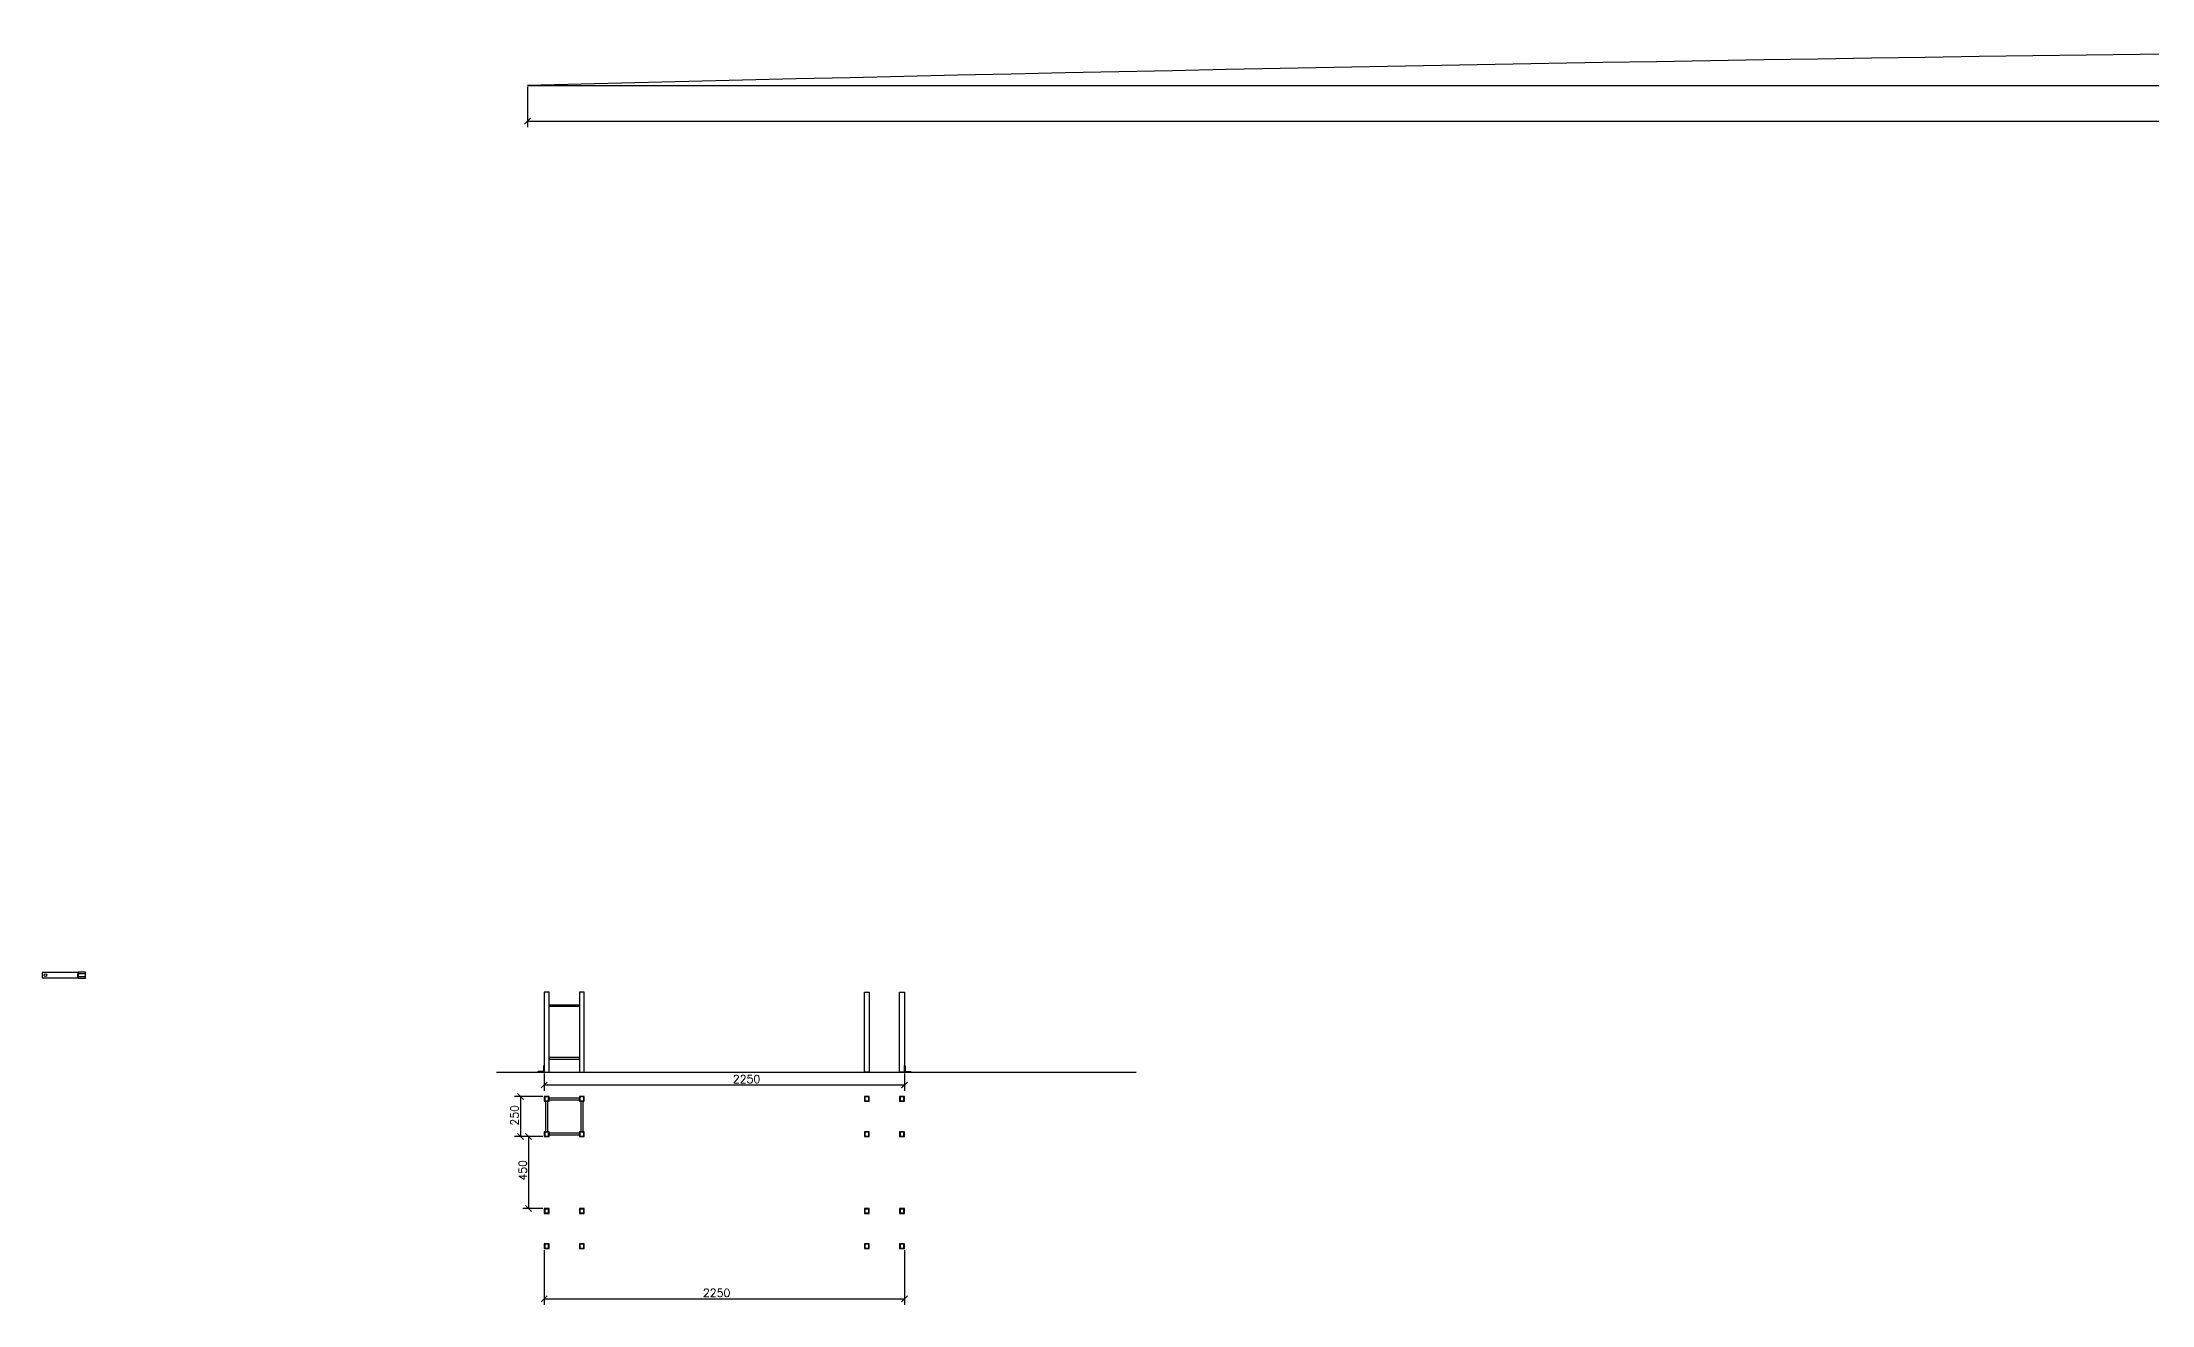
# Model space of a CAD drawing. Header units: millimetres. Extents: x -25270 to 56616, y 992 to 38275.
# Drawn here: x 10566 to 23747, y 11416 to 19306 of the extents above; entities that cross this region are included whole.
import ezdxf

# ---------------------------------------------------------------- set-up
doc = ezdxf.new("R2010")
doc.units = ezdxf.units.MM
doc.layers.add('EPURE', color=2, linetype='Continuous')
doc.styles.add('DETX4', font='romans.shx', dxfattribs={"height": 50})
doc.dimstyles.new('DETX4', dxfattribs={"dimtxt": 50, "dimasz": 37, "dimexe": 37, "dimexo": 10, "dimgap": 12, "dimtad": 1, "dimdec": 0, "dimdsep": 46, "dimtxsty": 'DETX4', "dimblk": 'OBLIQUE', "dimcen": 0.09, "dimadec": 0, "dimazin": 0, "dimtfac": 1, "dimtdec": 0, "dimtix": 1, "dimtofl": 0, "dimtmove": 0, "dimatfit": 3, "dimldrblk": 'OBLIQUE', "dimfxl": 1, "dimtolj": 1, "dimtzin": 0, "dimarcsym": 0})

# ---------------------------------------------------------------- blocks, each defined once
blk = doc.blocks.new('_OBLIQUE')
at = {"color": 0, "linetype": 'ByBlock'}
blk.add_line((-0.5, -0.5), (0.5, 0.5), dxfattribs=at)
blk = doc.blocks.new('*D61')
at = {"color": 0, "lineweight": -2, "transparency": 16777216}
for p, q in [((13703, 12860), (13703, 12752)), ((15953, 12789), (13703, 12789)), ((15953, 12860), (15953, 12752))]:
    blk.add_line(p, q, dxfattribs=at)
at = {"layer": 'Defpoints', "color": 0, "transparency": 16777216}
for p in [(13703, 12870), (13703, 12789), (15953, 12870)]:
    blk.add_point(p, dxfattribs=at)
at = {"color": 0, "lineweight": -2, "transparency": 16777216, "xscale": 37, "yscale": 37, "zscale": 37, "rotation": 180}
blk.add_blockref('_OBLIQUE', (13703, 12789), dxfattribs=at)
at = {"color": 0, "lineweight": -2, "transparency": 16777216, "xscale": 37, "yscale": 37, "zscale": 37}
blk.add_blockref('_OBLIQUE', (15953, 12789), dxfattribs=at)
at = {"color": 0, "transparency": 16777216, "insert": (14967, 12826), "char_height": 50, "attachment_point": 5, "style": 'DETX4'}
blk.add_mtext('\\A1;2250', dxfattribs=at)
blk = doc.blocks.new('*D62')
at = {"color": 0, "lineweight": -2, "transparency": 16777216}
for p, q in [((13703, 11757), (13703, 11416)), ((15953, 11757), (15953, 11416)), ((13703, 11453), (15953, 11453))]:
    blk.add_line(p, q, dxfattribs=at)
at = {"layer": 'Defpoints', "color": 0, "transparency": 16777216}
for p in [(13703, 11767), (15953, 11767), (15953, 11453)]:
    blk.add_point(p, dxfattribs=at)
at = {"color": 0, "lineweight": -2, "transparency": 16777216, "xscale": 37, "yscale": 37, "zscale": 37, "rotation": 180}
blk.add_blockref('_OBLIQUE', (13703, 11453), dxfattribs=at)
at = {"color": 0, "lineweight": -2, "transparency": 16777216, "xscale": 37, "yscale": 37, "zscale": 37}
blk.add_blockref('_OBLIQUE', (15953, 11453), dxfattribs=at)
at = {"color": 0, "transparency": 16777216, "insert": (14780, 11490), "char_height": 50, "attachment_point": 5, "style": 'DETX4'}
blk.add_mtext('\\A1;2250', dxfattribs=at)
blk = doc.blocks.new('*D63')
at = {"color": 0, "lineweight": -2, "transparency": 16777216}
for p, q in [((13693, 12467), (13568, 12467)), ((13605, 12467), (13605, 12017)), ((13693, 12017), (13568, 12017))]:
    blk.add_line(p, q, dxfattribs=at)
at = {"layer": 'Defpoints', "color": 0, "transparency": 16777216}
for p in [(13703, 12467), (13605, 12017), (13703, 12017)]:
    blk.add_point(p, dxfattribs=at)
at = {"color": 0, "lineweight": -2, "transparency": 16777216, "xscale": 37, "yscale": 37, "zscale": 37}
for p, rotation in [((13605, 12467), 90), ((13605, 12017), 270)]:
    blk.add_blockref('_OBLIQUE', p, dxfattribs=dict(at, rotation=rotation))
at = {"color": 0, "transparency": 16777216, "insert": (13568, 12256), "char_height": 50, "attachment_point": 5, "rotation": 90, "style": 'DETX4'}
blk.add_mtext('\\A1;450', dxfattribs=at)
blk = doc.blocks.new('*D64')
at = {"color": 0, "lineweight": -2, "transparency": 16777216}
for p, q in [((13693, 12717), (13517, 12717)), ((13554, 12717), (13554, 12467)), ((13693, 12467), (13517, 12467))]:
    blk.add_line(p, q, dxfattribs=at)
at = {"layer": 'Defpoints', "color": 0, "transparency": 16777216}
for p in [(13703, 12717), (13554, 12467), (13703, 12467)]:
    blk.add_point(p, dxfattribs=at)
at = {"color": 0, "lineweight": -2, "transparency": 16777216, "xscale": 37, "yscale": 37, "zscale": 37}
for p, rotation in [((13554, 12717), 90), ((13554, 12467), 270)]:
    blk.add_blockref('_OBLIQUE', p, dxfattribs=dict(at, rotation=rotation))
at = {"color": 0, "transparency": 16777216, "insert": (13517, 12600), "char_height": 50, "attachment_point": 5, "rotation": 90, "style": 'DETX4'}
blk.add_mtext('\\A1;250', dxfattribs=at)
blk = doc.blocks.new('*D96')
at = {"color": 0, "lineweight": -2, "transparency": 16777216}
for p, q in [((13598, 19026), (13598, 18775)), ((56598, 19026), (56598, 18775)), ((13598, 18812), (56598, 18812))]:
    blk.add_line(p, q, dxfattribs=at)
at = {"layer": 'Defpoints', "color": 0, "transparency": 16777216}
for p in [(13598, 19036), (56598, 19036), (56598, 18812)]:
    blk.add_point(p, dxfattribs=at)
at = {"color": 0, "lineweight": -2, "transparency": 16777216, "xscale": 37, "yscale": 37, "zscale": 37, "rotation": 180}
blk.add_blockref('_OBLIQUE', (13598, 18812), dxfattribs=at)
at = {"color": 0, "lineweight": -2, "transparency": 16777216, "xscale": 37, "yscale": 37, "zscale": 37}
blk.add_blockref('_OBLIQUE', (56598, 18812), dxfattribs=at)
at = {"color": 0, "transparency": 16777216, "insert": (33775, 18849), "char_height": 50, "attachment_point": 5, "style": 'DETX4'}
blk.add_mtext('\\A1;43000', dxfattribs=at)

msp = doc.modelspace()

# ---------------------------------------------------------------- linework, layer by layer
for p, q in [((13597.9, 19035.6), (56597.9, 19035.6)), ((13404, 12870.3), (17401.9, 12870.3))]:
    msp.add_line(p, q)
msp.add_lwpolyline([(10790.9, 13492.9), (10565.9, 13492.9), (10565.9, 13457.9), (10790.9, 13457.9)])
for points in [[(10785.9, 13467.4), (10835.9, 13467.4), (10835.9, 13483.4), (10785.9, 13483.4)], [(10790.9, 13456.9), (10835.9, 13456.9), (10835.9, 13493.9), (10790.9, 13493.9)], [(13703, 12870.3), (13733, 12870.3), (13733, 13370.3), (13703, 13370.3)], [(13923, 12870.3), (13953, 12870.3), (13953, 13370.3), (13923, 13370.3)], [(15733, 12870.3), (15703, 12870.3), (15703, 13370.3), (15733, 13370.3)], [(15953, 12870.3), (15923, 12870.3), (15923, 13370.3), (15953, 13370.3)], [(13733, 13290.3), (13923, 13290.3), (13923, 13280.3), (13733, 13280.3)], [(13733, 12950.3), (13923, 12950.3), (13923, 12960.3), (13733, 12960.3)], [(13703, 12687.2), (13733, 12687.2), (13733, 12717.2), (13703, 12717.2)], [(13706, 12690.2), (13730, 12690.2), (13730, 12714.2), (13706, 12714.2)], [(13723, 12687.2), (13723, 12497.2), (13713, 12497.2), (13713, 12687.2)], [(13733, 12697.2), (13923, 12697.2), (13923, 12707.2), (13733, 12707.2)], [(13923, 12687.2), (13953, 12687.2), (13953, 12717.2), (13923, 12717.2)], [(13926, 12690.2), (13950, 12690.2), (13950, 12714.2), (13926, 12714.2)], [(13933, 12497.2), (13933, 12687.2), (13943, 12687.2), (13943, 12497.2)], [(15703, 12687.2), (15733, 12687.2), (15733, 12717.2), (15703, 12717.2)], [(15706, 12690.2), (15730, 12690.2), (15730, 12714.2), (15706, 12714.2)], [(15923, 12687.2), (15953, 12687.2), (15953, 12717.2), (15923, 12717.2)], [(15926, 12690.2), (15950, 12690.2), (15950, 12714.2), (15926, 12714.2)], [(13703, 12467.2), (13733, 12467.2), (13733, 12497.2), (13703, 12497.2)], [(13706, 12470.2), (13730, 12470.2), (13730, 12494.2), (13706, 12494.2)], [(13923, 12487.2), (13733, 12487.2), (13733, 12477.2), (13923, 12477.2)], [(13923, 12467.2), (13953, 12467.2), (13953, 12497.2), (13923, 12497.2)], [(13926, 12470.2), (13950, 12470.2), (13950, 12494.2), (13926, 12494.2)], [(15703, 12467.2), (15733, 12467.2), (15733, 12497.2), (15703, 12497.2)], [(15706, 12470.2), (15730, 12470.2), (15730, 12494.2), (15706, 12494.2)], [(15923, 12467.2), (15953, 12467.2), (15953, 12497.2), (15923, 12497.2)], [(15926, 12470.2), (15950, 12470.2), (15950, 12494.2), (15926, 12494.2)], [(13703, 11987.2), (13733, 11987.2), (13733, 12017.2), (13703, 12017.2)], [(13706, 11990.2), (13730, 11990.2), (13730, 12014.2), (13706, 12014.2)], [(13923, 11987.2), (13953, 11987.2), (13953, 12017.2), (13923, 12017.2)], [(13926, 11990.2), (13950, 11990.2), (13950, 12014.2), (13926, 12014.2)], [(15703, 11987.2), (15733, 11987.2), (15733, 12017.2), (15703, 12017.2)], [(15706, 11990.2), (15730, 11990.2), (15730, 12014.2), (15706, 12014.2)], [(15923, 11987.2), (15953, 11987.2), (15953, 12017.2), (15923, 12017.2)], [(15926, 11990.2), (15950, 11990.2), (15950, 12014.2), (15926, 12014.2)], [(13703, 11767.2), (13733, 11767.2), (13733, 11797.2), (13703, 11797.2)], [(13706, 11770.2), (13730, 11770.2), (13730, 11794.2), (13706, 11794.2)], [(13923, 11767.2), (13953, 11767.2), (13953, 11797.2), (13923, 11797.2)], [(13926, 11770.2), (13950, 11770.2), (13950, 11794.2), (13926, 11794.2)], [(15703, 11767.2), (15733, 11767.2), (15733, 11797.2), (15703, 11797.2)], [(15706, 11770.2), (15730, 11770.2), (15730, 11794.2), (15706, 11794.2)], [(15923, 11767.2), (15953, 11767.2), (15953, 11797.2), (15923, 11797.2)], [(15926, 11770.2), (15950, 11770.2), (15950, 11794.2), (15926, 11794.2)]]:
    msp.add_lwpolyline(points, close=True)
msp.add_circle((10585.9, 13475.4), 8)
msp.add_arc((35097.9, -836733.8), 856039.5, 88.5608272, 91.4391728)
at = {"layer": 'EPURE'}
for points in [[(13703, 12870.3), (13703, 12910.3), (13702, 12910.3, 0.4142136), (13699, 12907.3), (13699, 12880.3, -0.4142136), (13693, 12874.3), (13666, 12874.3, 0.4142136), (13663, 12871.3), (13663, 12870.3), (13703, 12870.3)], [(15953, 12870.3), (15953, 12910.3), (15954, 12910.3, -0.4142136), (15957, 12907.3), (15957, 12880.3, 0.4142136), (15963, 12874.3), (15990, 12874.3, -0.4142136), (15993, 12871.3), (15993, 12870.3), (15953, 12870.3)]]:
    msp.add_lwpolyline(points, format="xyb", dxfattribs=at)

# ---------------------------------------------------------------- dimensions: what is measured, and where the dimension line sits
dim = msp.add_linear_dim(base=(56597.9, 18812.1), p1=(13597.9, 19035.6), p2=(56597.9, 19035.6), dimstyle='DETX4')
dim.commit()
dim.dimension.update_dxf_attribs({"geometry": '*D96', "text_midpoint": (33775.1, 18812.1), "dimtype": 160})
for base, p1, p2, angle, picture, middle in [((13703, 12788.6), (15953, 12870.3), (13703, 12870.3), 180, '*D61', (14966.9, 12788.6)), ((13553.8, 12467.2), (13703, 12717.2), (13703, 12467.2), 270, '*D64', (13553.8, 12600)), ((13604.8, 12017.2), (13703, 12467.2), (13703, 12017.2), 270, '*D63', (13604.8, 12256.4)), ((15953, 11452.6), (13703, 11767.2), (15953, 11767.2), 0, '*D62', (14779.6, 11452.6))]:
    dim = msp.add_linear_dim(base=base, p1=p1, p2=p2, angle=angle, dimstyle='DETX4')
    dim.commit()
    dim.dimension.update_dxf_attribs({"geometry": picture, "text_midpoint": middle, "dimtype": 161})

doc.saveas('drawing.dxf')
